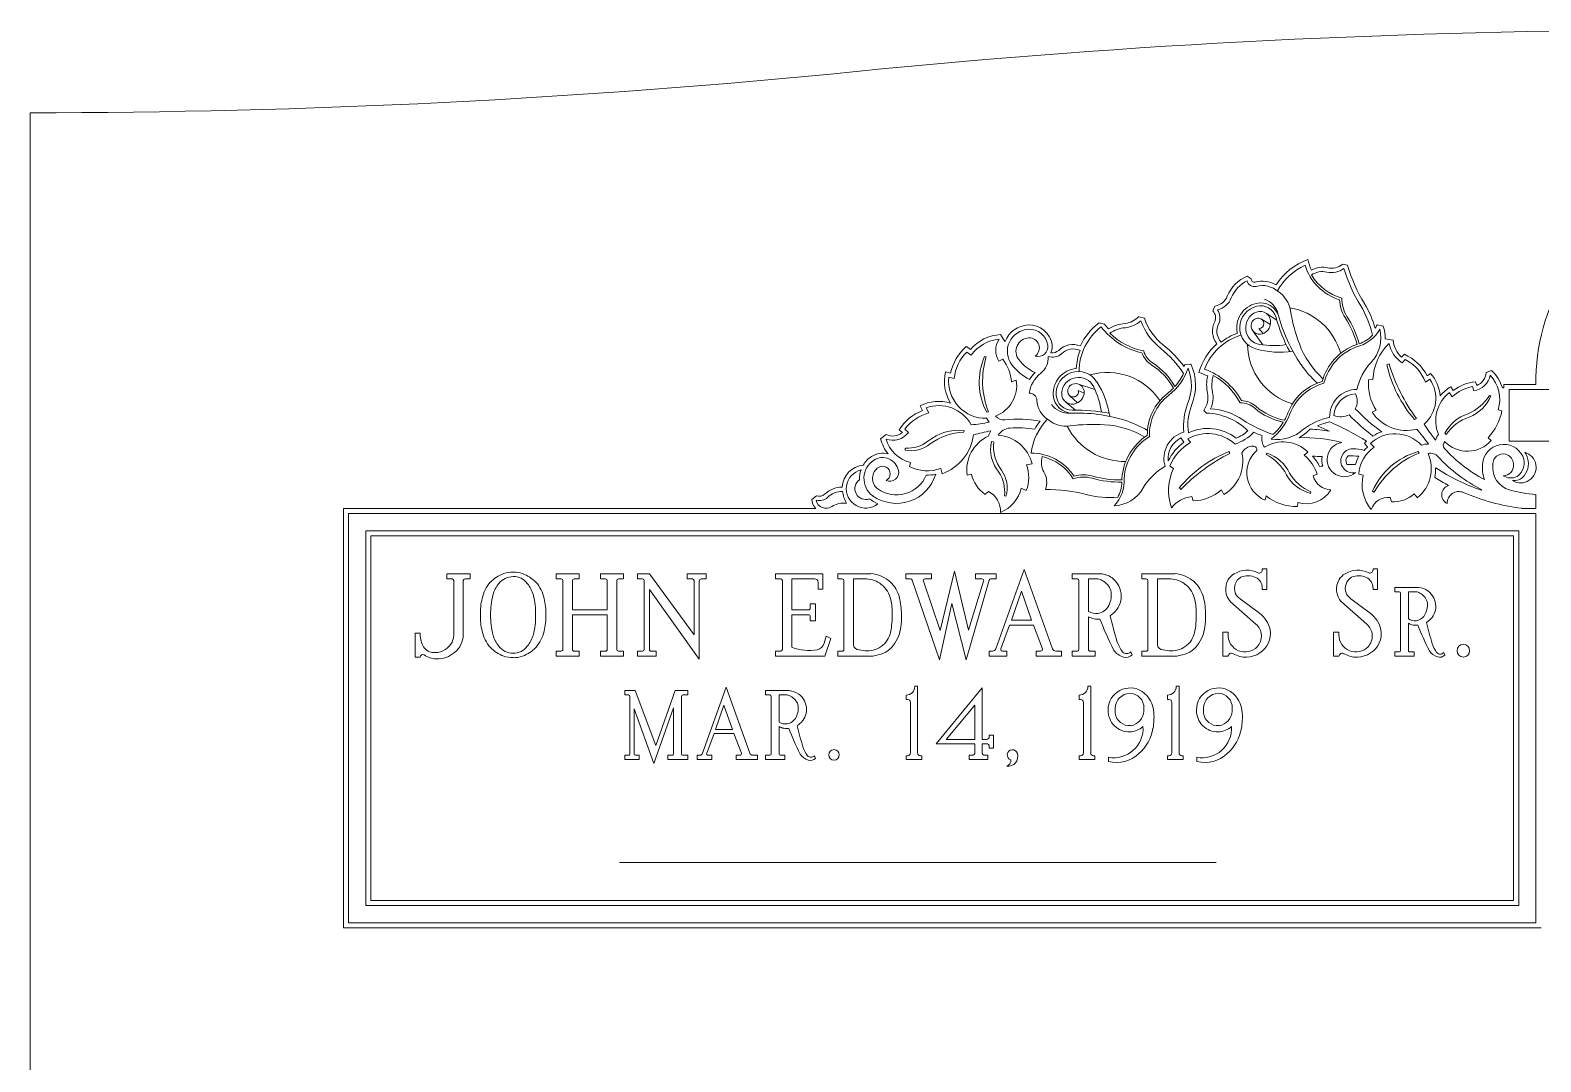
# Model space of a CAD drawing. Header units: inches. Extents: x -39 to 39, y -10 to 72.5.
# Drawn here: x -30 to -2.57, y 11.26 to 30 of the extents above; entities that cross this region are included whole.
import ezdxf

# ---------------------------------------------------------------- set-up
doc = ezdxf.new("R2010")
doc.units = ezdxf.units.IN
doc.header["$MEASUREMENT"] = 0
doc.layers.add('1', color=7, linetype='Continuous')
doc.layers.add('2', color=7, linetype='Continuous')

msp = doc.modelspace()

# ---------------------------------------------------------------- linework, layer by layer
at = {"color": 7, "linetype": 'Continuous', "lineweight": 5}
for p, q in [((-30, 28.5), (-30, 0)), ((-7.825, 25.482), (-7.9, 25.533)), ((-6.077, 25.728), (-6.172, 25.75)), ((-8.485, 24.987), (-8.523, 24.899)), ((-9.767, 24.769), (-9.865, 24.795)), ((-12.298, 24.345), (-12.378, 24.468)), ((-10.492, 24.659), (-10.587, 24.685)), ((-5.427, 24.623), (-5.541, 24.645)), ((-12.926, 24.201), (-13, 24.253)), ((-12.91, 24.094), (-12.993, 24.152)), ((-5.25, 24.367), (-5.395, 24.393)), ((-12.339, 24.02), (-12.411, 23.984)), ((-8.92, 23.935), (-9.034, 23.927)), ((-5.045, 24.113), (-5.096, 24.062)), ((-5.029, 24.018), (-5.088, 23.959)), ((-13.285, 23.767), (-13.379, 23.79)), ((-13.221, 23.671), (-13.316, 23.694)), ((-12.093, 23.639), (-12.183, 23.612)), ((-5.617, 23.655), (-5.695, 23.648)), ((-4.584, 23.659), (-4.664, 23.605)), ((-4.568, 23.764), (-4.631, 23.721)), ((-3.731, 23.543), (-3.753, 23.611)), ((-3.462, 23.817), (-3.56, 23.78)), ((-4.176, 23.34), (-4.224, 23.414)), ((-4.158, 23.456), (-4.202, 23.523)), ((-3.782, 23.449), (-3.807, 23.524)), ((-3.237, 23.499), (-3.266, 23.499)), ((-2.656, 23.563), (-3.237, 23.563)), ((-3.237, 23.563), (-3.237, 23.499)), ((-3.144, 22.531), (-3.144, 23.47)), ((-3.144, 23.47), (-0.469, 23.47)), ((-13.841, 23.177), (-13.795, 23.091)), ((-13.732, 23.139), (-13.683, 23.046)), ((-8.69, 23.091), (-8.639, 23.044)), ((-5.556, 23.096), (-5.631, 23.058)), ((-3.273, 23.086), (-3.341, 23.104)), ((-14.453, 22.655), (-14.556, 22.573)), ((-14.22, 22.741), (-14.162, 22.688)), ((-14.117, 22.752), (-14.053, 22.693)), ((-9.107, 22.591), (-9.05, 22.512)), ((-8.98, 22.576), (-8.931, 22.508)), ((-3.468, 22.545), (-3.526, 22.596)), ((-0.469, 22.531), (-3.144, 22.531)), ((-6.863, 22.276), (-6.797, 22.334)), ((-5.772, 22.49), (-5.712, 22.43)), ((-5.663, 22.491), (-5.596, 22.423)), ((-14.016, 22.142), (-14.034, 22.07)), ((-13.462, 22.036), (-13.44, 21.94)), ((-11.907, 22.103), (-11.807, 22.121)), ((-9.306, 22.079), (-9.239, 22.038)), ((-12.986, 21.916), (-12.909, 21.936)), ((-12.002, 21.679), (-11.911, 21.637)), ((-6.701, 21.901), (-6.629, 21.936)), ((-5.875, 21.934), (-5.792, 21.916)), ((-15.722, 21.541), (-15.808, 21.475)), ((-12.656, 21.567), (-12.598, 21.621)), ((-8.906, 21.526), (-8.88, 21.448)), ((-8.367, 21.649), (-8.321, 21.566)), ((-7.576, 21.464), (-7.556, 21.537)), ((-6.989, 21.346), (-6.981, 21.416)), ((-5.303, 21.51), (-5.281, 21.433)), ((-4.865, 21.577), (-4.805, 21.506)), ((-3.64, 21.65), (-3.644, 21.641)), ((-2.656, 21.312), (-2.656, 21.566)), ((-15.736, 21.312), (-24.312, 21.312)), ((-24.312, 21.312), (-24.312, 13.69)), ((-2.656, 21.219), (-24.219, 21.219)), ((-24.219, 21.219), (-24.219, 13.784)), ((-5.203, 21.219), (-2.656, 21.219)), ((-2.92, 21.312), (-2.656, 21.312)), ((-2.656, 13.781), (-2.656, 21.219)), ((-2.969, 20.906), (-23.906, 20.906)), ((-23.906, 20.906), (-23.906, 14.097)), ((-2.969, 14.097), (-2.969, 20.906)), ((-3.062, 20.812), (-23.812, 20.812)), ((-23.812, 20.812), (-23.812, 14.19)), ((-3.062, 14.19), (-3.062, 20.812)), ((-22.433, 20.031), (-22.433, 20.124)), ((-22.433, 20.124), (-22.01, 20.124)), ((-22.339, 20.031), (-22.433, 20.031)), ((-22.01, 20.031), (-22.105, 20.031)), ((-22.01, 20.124), (-22.01, 20.031)), ((-20.451, 20.031), (-20.451, 20.125)), ((-20.451, 20.125), (-20.029, 20.125)), ((-20.356, 20.031), (-20.451, 20.031)), ((-20.029, 20.031), (-20.122, 20.031)), ((-20.029, 20.125), (-20.029, 20.031)), ((-19.645, 20.031), (-19.645, 20.125)), ((-19.645, 20.125), (-19.224, 20.125)), ((-19.552, 20.031), (-19.645, 20.031)), ((-19.224, 20.031), (-19.318, 20.031)), ((-19.224, 20.125), (-19.224, 20.031)), ((-18.974, 20.031), (-18.974, 20.125)), ((-18.974, 20.125), (-18.755, 20.125)), ((-18.88, 20.031), (-18.974, 20.031)), ((-18.755, 20.125), (-17.942, 19.015)), ((-18.068, 20.031), (-18.068, 20.125)), ((-18.068, 20.125), (-17.725, 20.125)), ((-17.974, 20.031), (-18.068, 20.031)), ((-17.725, 20.031), (-17.818, 20.031)), ((-17.725, 20.125), (-17.725, 20.031)), ((-16.466, 20.031), (-16.466, 20.125)), ((-16.466, 20.125), (-15.606, 20.125)), ((-16.371, 20.031), (-16.466, 20.031)), ((-15.755, 20.032), (-16.169, 20.032)), ((-16.169, 20.032), (-16.169, 19.47)), ((-15.606, 20.125), (-15.606, 19.845)), ((-15.334, 20.031), (-15.334, 20.125)), ((-15.334, 20.125), (-14.732, 20.125)), ((-15.256, 20.031), (-15.334, 20.031)), ((-14.81, 20.032), (-15.052, 20.032)), ((-15.052, 20.032), (-15.052, 18.852)), ((-14.099, 20.031), (-14.099, 20.124)), ((-14.099, 20.124), (-13.63, 20.124)), ((-14.012, 20.031), (-14.099, 20.031)), ((-13.63, 20.031), (-13.751, 20.031)), ((-13.63, 20.124), (-13.63, 20.031)), ((-13.474, 19.094), (-13.216, 20.171)), ((-13.216, 20.171), (-12.959, 19.101)), ((-12.833, 20.031), (-12.833, 20.124)), ((-12.833, 20.124), (-12.458, 20.124)), ((-12.716, 20.031), (-12.833, 20.031)), ((-12.458, 20.031), (-12.557, 20.031)), ((-12.465, 18.761), (-11.95, 20.203)), ((-12.458, 20.124), (-12.458, 20.031)), ((-11.95, 20.203), (-11.434, 18.761)), ((-11.079, 20.031), (-11.079, 20.125)), ((-11.079, 20.125), (-10.563, 20.125)), ((-10.985, 20.031), (-11.079, 20.031)), ((-10.61, 20.032), (-10.782, 20.032)), ((-10.782, 20.032), (-10.782, 19.438)), ((-9.812, 20.031), (-9.812, 20.125)), ((-9.812, 20.125), (-9.211, 20.125)), ((-9.734, 20.031), (-9.812, 20.031)), ((-9.289, 20.032), (-9.53, 20.032)), ((-9.53, 20.032), (-9.53, 18.852)), ((-7.628, 20.191), (-7.628, 20.213)), ((-7.628, 20.213), (-7.544, 20.213)), ((-7.544, 20.213), (-7.544, 19.839)), ((-5.615, 20.191), (-5.615, 20.213)), ((-5.615, 20.213), (-5.531, 20.213)), ((-5.531, 20.213), (-5.531, 19.839)), ((-22.307, 19.006), (-22.307, 20.001)), ((-22.136, 20.001), (-22.136, 19.014)), ((-20.326, 18.75), (-20.326, 20.001)), ((-20.154, 20.001), (-20.154, 19.47)), ((-19.521, 19.47), (-19.521, 20.001)), ((-19.35, 20.001), (-19.35, 18.75)), ((-18.85, 18.75), (-18.85, 20.001)), ((-17.849, 18.569), (-18.755, 19.836)), ((-18.755, 19.836), (-18.755, 18.75)), ((-17.942, 19.015), (-17.942, 20.001)), ((-17.849, 20.001), (-17.849, 18.569)), ((-16.341, 18.75), (-16.341, 20.001)), ((-15.693, 19.845), (-15.693, 19.969)), ((-15.606, 19.845), (-15.693, 19.845)), ((-15.224, 18.75), (-15.224, 20.001)), ((-13.49, 18.561), (-13.982, 20.01)), ((-13.781, 19.99), (-13.474, 19.094)), ((-12.587, 20.009), (-13.006, 18.561)), ((-12.959, 19.101), (-12.686, 19.992)), ((-11.998, 19.807), (-12.181, 19.282)), ((-11.814, 19.282), (-11.998, 19.807)), ((-10.955, 18.75), (-10.955, 20.001)), ((-9.703, 18.75), (-9.703, 20.001)), ((-7.628, 19.839), (-7.628, 19.87)), ((-7.544, 19.839), (-7.628, 19.839)), ((-5.615, 19.839), (-5.615, 19.87)), ((-5.531, 19.839), (-5.615, 19.839)), ((-5.219, 19.797), (-5.219, 19.875)), ((-5.219, 19.875), (-4.789, 19.875)), ((-5.14, 19.797), (-5.219, 19.797)), ((-5.115, 18.729), (-5.115, 19.772)), ((-4.828, 19.798), (-4.971, 19.798)), ((-4.971, 19.798), (-4.971, 19.302)), ((-15.834, 19.5), (-15.834, 19.577)), ((-15.834, 19.577), (-15.74, 19.577)), ((-15.74, 19.577), (-15.74, 19.27)), ((-13.264, 19.586), (-13.49, 18.561)), ((-13.006, 18.561), (-13.264, 19.586)), ((-7.742, 19.21), (-8.202, 19.615)), ((-8.028, 19.671), (-7.679, 19.405)), ((-5.729, 19.21), (-6.19, 19.615)), ((-6.016, 19.671), (-5.666, 19.405)), ((-20.154, 19.47), (-19.521, 19.47)), ((-19.521, 19.375), (-20.154, 19.375)), ((-20.154, 19.375), (-20.154, 18.75)), ((-19.521, 18.75), (-19.521, 19.375)), ((-16.169, 19.47), (-15.865, 19.47)), ((-15.865, 19.378), (-16.169, 19.378)), ((-16.169, 19.378), (-16.169, 18.788)), ((-15.834, 19.27), (-15.834, 19.348)), ((-15.74, 19.27), (-15.834, 19.27)), ((-12.181, 19.282), (-11.814, 19.282)), ((-10.782, 19.344), (-10.782, 18.75)), ((-4.971, 19.224), (-4.971, 18.729)), ((-23.011, 18.609), (-23.011, 19.046)), ((-23.011, 19.046), (-22.918, 19.046)), ((-15.584, 18.865), (-15.543, 18.987)), ((-15.458, 18.946), (-15.567, 18.625)), ((-15.543, 18.987), (-15.458, 18.946)), ((-12.214, 19.188), (-12.375, 18.759)), ((-11.781, 19.188), (-12.214, 19.188)), ((-11.62, 18.759), (-11.781, 19.188)), ((-8.343, 18.625), (-8.343, 19.061)), ((-8.343, 19.061), (-8.247, 19.061)), ((-8.247, 19.061), (-8.247, 19.015)), ((-6.331, 18.625), (-6.331, 19.061)), ((-6.331, 19.061), (-6.235, 19.061)), ((-6.235, 19.061), (-6.235, 19.015)), ((-20.451, 18.625), (-20.451, 18.719)), ((-20.451, 18.719), (-20.356, 18.719)), ((-20.122, 18.719), (-20.029, 18.719)), ((-20.029, 18.719), (-20.029, 18.625)), ((-19.645, 18.625), (-19.645, 18.719)), ((-19.645, 18.719), (-19.552, 18.719)), ((-19.318, 18.719), (-19.224, 18.719)), ((-19.224, 18.719), (-19.224, 18.625)), ((-18.974, 18.625), (-18.974, 18.719)), ((-18.974, 18.719), (-18.88, 18.719)), ((-18.724, 18.719), (-18.631, 18.719)), ((-18.631, 18.719), (-18.631, 18.625)), ((-16.466, 18.625), (-16.466, 18.719)), ((-16.466, 18.719), (-16.371, 18.719)), ((-15.334, 18.625), (-15.334, 18.719)), ((-15.334, 18.719), (-15.256, 18.719)), ((-12.583, 18.625), (-12.583, 18.719)), ((-12.583, 18.719), (-12.525, 18.719)), ((-12.345, 18.719), (-12.262, 18.719)), ((-12.262, 18.719), (-12.262, 18.625)), ((-11.731, 18.625), (-11.731, 18.719)), ((-11.731, 18.719), (-11.649, 18.719)), ((-11.374, 18.719), (-11.271, 18.719)), ((-11.271, 18.719), (-11.271, 18.625)), ((-11.079, 18.625), (-11.079, 18.719)), ((-11.079, 18.719), (-10.985, 18.719)), ((-10.751, 18.719), (-10.658, 18.719)), ((-10.658, 18.719), (-10.658, 18.625)), ((-10.014, 18.703), (-9.99, 18.649)), ((-9.812, 18.625), (-9.812, 18.719)), ((-9.812, 18.719), (-9.734, 18.719)), ((-5.219, 18.625), (-5.219, 18.703)), ((-5.219, 18.703), (-5.14, 18.703)), ((-4.945, 18.703), (-4.868, 18.703)), ((-4.868, 18.703), (-4.868, 18.625)), ((-4.331, 18.69), (-4.311, 18.645)), ((-22.918, 18.609), (-23.011, 18.609)), ((-20.029, 18.625), (-20.451, 18.625)), ((-19.224, 18.625), (-19.645, 18.625)), ((-18.631, 18.625), (-18.974, 18.625)), ((-15.567, 18.625), (-16.466, 18.625)), ((-14.803, 18.625), (-15.334, 18.625)), ((-12.262, 18.625), (-12.583, 18.625)), ((-11.271, 18.625), (-11.731, 18.625)), ((-10.658, 18.625), (-11.079, 18.625)), ((-9.281, 18.625), (-9.812, 18.625)), ((-8.247, 18.625), (-8.343, 18.625)), ((-6.235, 18.625), (-6.331, 18.625)), ((-4.868, 18.625), (-5.219, 18.625)), ((-19.2, 17.922), (-19.2, 18)), ((-19.2, 18), (-19.012, 18)), ((-19.135, 17.922), (-19.2, 17.922)), ((-19.109, 16.854), (-19.109, 17.897)), ((-19.012, 18), (-18.64, 17.004)), ((-18.64, 17.004), (-18.285, 18)), ((-18.285, 18), (-18.06, 18)), ((-18.171, 17.897), (-18.171, 16.854)), ((-18.06, 17.922), (-18.145, 17.922)), ((-18.06, 18), (-18.06, 17.922)), ((-17.79, 16.863), (-17.361, 18.065)), ((-17.361, 18.065), (-16.931, 16.863)), ((-16.646, 17.922), (-16.646, 18)), ((-16.646, 18), (-16.216, 18)), ((-16.567, 17.922), (-16.646, 17.922)), ((-16.542, 16.854), (-16.542, 17.897)), ((-16.255, 17.923), (-16.399, 17.923)), ((-16.399, 17.923), (-16.399, 17.427)), ((-14.094, 17.84), (-14.094, 17.92)), ((-14.067, 17.84), (-14.094, 17.84)), ((-13.937, 18.079), (-13.885, 18.079)), ((-13.885, 18.079), (-13.885, 16.869)), ((-13.548, 17.036), (-12.714, 18.051)), ((-12.714, 18.051), (-12.714, 17.113)), ((-10.951, 17.84), (-10.951, 17.92)), ((-10.925, 17.84), (-10.951, 17.84)), ((-10.795, 18.079), (-10.742, 18.079)), ((-10.742, 18.079), (-10.742, 16.869)), ((-9.346, 17.84), (-9.346, 17.92)), ((-9.32, 17.84), (-9.346, 17.84)), ((-9.19, 18.079), (-9.137, 18.079)), ((-9.137, 18.079), (-9.137, 16.869)), ((-18.673, 16.679), (-19.032, 17.667)), ((-19.032, 17.667), (-19.032, 16.854)), ((-18.315, 17.688), (-18.673, 16.679)), ((-18.315, 16.854), (-18.315, 17.688)), ((-17.401, 17.735), (-17.554, 17.297)), ((-17.247, 17.297), (-17.401, 17.735)), ((-14.015, 16.869), (-14.015, 17.786)), ((-12.844, 17.738), (-13.365, 17.113)), ((-12.844, 17.113), (-12.844, 17.738)), ((-10.872, 16.869), (-10.872, 17.786)), ((-10.298, 17.684), (-10.298, 17.593)), ((-9.778, 17.627), (-9.777, 17.684)), ((-9.267, 16.869), (-9.267, 17.786)), ((-8.693, 17.684), (-8.693, 17.593)), ((-8.173, 17.627), (-8.172, 17.684)), ((-17.554, 17.297), (-17.247, 17.297)), ((-16.399, 17.349), (-16.399, 16.854)), ((-17.581, 17.219), (-17.715, 16.862)), ((-17.22, 17.219), (-17.581, 17.219)), ((-17.086, 16.862), (-17.22, 17.219)), ((-12.844, 17.036), (-13.548, 17.036)), ((-13.365, 17.113), (-12.844, 17.113)), ((-12.844, 16.88), (-12.844, 17.036)), ((-12.714, 17.113), (-12.636, 17.113)), ((-12.636, 17.036), (-12.714, 17.036)), ((-12.714, 17.036), (-12.714, 16.88)), ((-12.584, 17.166), (-12.584, 17.192)), ((-12.584, 17.192), (-12.506, 17.192)), ((-12.506, 17.192), (-12.506, 16.957)), ((-19.2, 16.75), (-19.2, 16.828)), ((-19.2, 16.828), (-19.135, 16.828)), ((-18.94, 16.75), (-19.2, 16.75)), ((-19.005, 16.828), (-18.94, 16.828)), ((-18.94, 16.828), (-18.94, 16.75)), ((-18.419, 16.75), (-18.419, 16.828)), ((-18.419, 16.828), (-18.34, 16.828)), ((-18.06, 16.75), (-18.419, 16.75)), ((-18.145, 16.828), (-18.06, 16.828)), ((-18.06, 16.828), (-18.06, 16.75)), ((-17.889, 16.75), (-17.889, 16.828)), ((-17.889, 16.828), (-17.84, 16.828)), ((-17.621, 16.75), (-17.889, 16.75)), ((-17.69, 16.828), (-17.621, 16.828)), ((-17.621, 16.828), (-17.621, 16.75)), ((-17.179, 16.75), (-17.179, 16.828)), ((-17.179, 16.828), (-17.11, 16.828)), ((-16.795, 16.75), (-17.179, 16.75)), ((-16.881, 16.828), (-16.795, 16.828)), ((-16.795, 16.828), (-16.795, 16.75)), ((-16.646, 16.75), (-16.646, 16.828)), ((-16.646, 16.828), (-16.567, 16.828)), ((-16.295, 16.75), (-16.646, 16.75)), ((-16.372, 16.828), (-16.295, 16.828)), ((-16.295, 16.828), (-16.295, 16.75)), ((-15.759, 16.815), (-15.739, 16.77)), ((-14.094, 16.75), (-14.094, 16.815)), ((-14.094, 16.815), (-14.067, 16.815)), ((-13.807, 16.75), (-14.094, 16.75)), ((-13.834, 16.815), (-13.807, 16.815)), ((-13.807, 16.815), (-13.807, 16.75)), ((-12.949, 16.75), (-12.949, 16.827)), ((-12.949, 16.827), (-12.896, 16.827)), ((-12.61, 16.75), (-12.949, 16.75)), ((-12.663, 16.827), (-12.61, 16.827)), ((-12.61, 16.827), (-12.61, 16.75)), ((-12.584, 16.957), (-12.584, 16.983)), ((-12.506, 16.957), (-12.584, 16.957)), ((-10.951, 16.75), (-10.951, 16.815)), ((-10.951, 16.815), (-10.925, 16.815)), ((-10.665, 16.75), (-10.951, 16.75)), ((-10.691, 16.815), (-10.665, 16.815)), ((-10.665, 16.815), (-10.665, 16.75)), ((-10.418, 16.71), (-10.418, 16.79)), ((-9.346, 16.75), (-9.346, 16.815)), ((-9.346, 16.815), (-9.32, 16.815)), ((-9.06, 16.75), (-9.346, 16.75)), ((-9.086, 16.815), (-9.06, 16.815)), ((-9.06, 16.815), (-9.06, 16.75)), ((-8.813, 16.71), (-8.813, 16.79)), ((-23.906, 14.097), (-2.969, 14.097)), ((-23.812, 14.19), (-3.062, 14.19)), ((-24.219, 13.784), (-2.656, 13.784)), ((-24.312, 13.69), (-2.562, 13.69))]:
    msp.add_line(p, q, dxfattribs=at)
at = {"color": 7, "linetype": 'Continuous', "lineweight": 0}
for centre, radius in [((-3.974, 18.725), 0.114), ((-15.403, 16.833), 0.0953)]:
    msp.add_circle(centre, radius, dxfattribs=at)
at = {"color": 7, "linetype": 'Continuous', "lineweight": 5}
for centre, radius, start, end in [((0, -120.375), 150.375, 84.27519, 95.72481), ((-30, 178.865), 150.365, 269.99981, 275.725), ((-6.376, 24.711), 1.201, 110.4845, 146.4103), ((-5.958, 26.002), 0.855, 191.1753, 204.8588), ((-7.646, 24.922), 0.661, 112.6204, 158.4038), ((-6.377, 24.712), 1.121, 114.9206, 150.4617), ((-5.949, 26.005), 0.942, 197.0177, 253.2377), ((-6.531, 25.255), 0.437, 77.7935, 117.4898), ((-6.532, 25.255), 0.359, 77.7232, 123.6041), ((-5.948, 26.007), 0.904, 210.034, 255.0512), ((-6.369, 25.968), 0.372, 256.6211, 307.5513), ((-6.369, 25.968), 0.294, 256.2657, 312.1099), ((-3.353, 26.51), 2.913, 196.7105, 211.4434), ((-3.364, 26.505), 2.822, 196.0004, 211.4776), ((1.022, 23.617), 3.678, 148.3204, 180.8396), ((-7.646, 24.922), 0.583, 115.9272, 158.3902), ((-7.772, 25.473), 0.132, 191.653, 285.4591), ((-7.772, 25.473), 0.0538, 170.3016, 285.3304), ((-7.623, 24.935), 0.504, 60.8175, 105.4844), ((-7.623, 24.934), 0.427, 47.8616, 105.4305), ((-7.617, 24.828), 0.508, 8.9437, 56.4224), ((-8.528, 25.272), 0.288, 278.5824, 338.2636), ((-8.528, 25.272), 0.366, 284.2434, 338.3264), ((-7.637, 24.595), 0.452, 102.7085, 192.9434), ((-7.637, 24.595), 0.399, 102.6509, 254.7332), ((-7.657, 24.701), 0.345, 16.2116, 103.2806), ((-7.657, 24.701), 0.292, 16.2259, 103.3788), ((-7.716, 24.747), 0.39, 13.0433, 70.7791), ((-5.578, 25.119), 0.643, 181.4453, 212.124), ((-5.577, 25.119), 0.604, 178.7147, 212.045), ((-7.347, 24.067), 1.769, 12.8022, 31.4859), ((-7.351, 24.065), 1.852, 16.2661, 31.4472), ((-10.166, 25.09), 0.421, 276.5683, 315.6514), ((-10.166, 25.091), 0.5, 276.1938, 311.9241), ((-8.764, 25.108), 1.136, 200.0357, 231.5662), ((-8.767, 25.106), 1.055, 198.644, 231.6424), ((-8.16, 24.532), 0.37, 152.4455, 218.3406), ((-8.653, 24.774), 0.18, 336.759, 43.8619), ((-8.653, 24.774), 0.258, 336.7372, 33.6346), ((-4.489, 25.578), 2.995, 195.408, 208.271), ((-4.473, 25.585), 2.96, 194.6764, 214.1415), ((-4.001, 25.421), 3.156, 189.3742, 200.7506), ((-7.523, 23.853), 1.678, 15.1563, 33.4239), ((-7.528, 23.85), 1.723, 15.2383, 33.407), ((-12.339, 23.693), 0.776, 92.9197, 139.1673), ((-11.852, 24.164), 0.481, 93.0636, 157.9266), ((-11.852, 24.164), 0.403, 93.0586, 217.3372), ((-11.856, 24.228), 0.417, 8.3059, 93.0621), ((-11.856, 24.228), 0.339, 8.3208, 93.0546), ((-9.927, 23.802), 1.024, 127.761, 180.1907), ((-9.924, 23.8), 1.106, 126.8537, 155.296), ((-9.554, 25.364), 1.251, 216.9534, 258.181), ((-9.516, 25.397), 1.224, 217.0818, 222.387), ((-10.071, 24.025), 0.648, 94.1037, 122.4702), ((-10.072, 24.028), 0.567, 94.051, 124.8403), ((-9.554, 25.364), 1.211, 225.9472, 259.2855), ((-7.716, 23.479), 1.025, 106.8287, 159.2299), ((-8.158, 24.533), 0.293, 151.4838, 222.9573), ((-7.715, 23.476), 1.08, 109.6087, 127.5274), ((-6.063, 24.881), 0.65, 282.9042, 331.1887), ((-6.065, 24.884), 0.614, 288.9621, 316.2202), ((-6.114, 24.408), 0.641, 316.4286, 14.4578), ((-6.036, 24.866), 0.541, 328.6371, 335.9231), ((-6.119, 24.407), 0.724, 358.8796, 17.3453), ((-12.403, 23.578), 0.902, 131.5003, 167.8945), ((-12.403, 23.578), 0.823, 135.7612, 173.5044), ((-12.339, 23.694), 0.697, 95.3425, 144.9968), ((-12.091, 24.181), 0.376, 146.4828, 211.6182), ((-11.852, 24.164), 0.247, 93.0552, 217.3413), ((-11.856, 24.228), 0.183, 305.1541, 93.0486), ((-11.699, 24.251), 0.18, 253.3098, 8.1718), ((-11.697, 24.251), 0.256, 334.58, 8.3655), ((-11.439, 24.319), 0.18, 261.6171, 310.2935), ((-11.063, 23.918), 0.37, 68.6753, 134.476), ((-11.063, 23.917), 0.293, 64.024, 135.5667), ((-9.922, 23.801), 1.082, 159.4645, 177.3476), ((-9.422, 24.269), 0.37, 194.9111, 239.9369), ((-10.777, 22.603), 2.077, 33.989, 51.0329), ((-10.782, 22.598), 2.162, 36.6183, 51.0191), ((-7.715, 23.478), 1.104, 131.6878, 164.2484), ((-7.31, 25.711), 1.562, 253.9288, 278.813), ((-5.47, 24.843), 1.578, 200.014, 228.1045), ((-5.579, 23.351), 0.997, 110.3971, 164.5672), ((-5.575, 23.349), 0.961, 110.8518, 165.8277), ((-4.406, 18.278), 6.197, 103.9848, 104.2051), ((-4.406, 18.278), 6.197, 103.9848, 104.2051), ((-4.647, 23.612), 0.971, 134.0167, 177.4688), ((-4.804, 24.402), 0.526, 190.0372, 237.4031), ((-4.804, 24.402), 0.448, 184.4593, 229.3747), ((-12.947, 23.553), 0.767, 4.4012, 37.4967), ((-11.439, 24.481), 0.923, 217.4223, 243.4773), ((-11.44, 24.48), 0.766, 217.4337, 245.907), ((-11.879, 24.054), 0.367, 308.6692, 2.7104), ((-11.439, 24.318), 0.258, 253.3229, 310.2676), ((-9.422, 24.268), 0.409, 198.3651, 239.6365), ((-10.289, 22.915), 1.199, 28.9486, 56.578), ((-10.288, 22.916), 1.237, 29.5257, 56.5807), ((-10.708, 24.419), 1.745, 342.2754, 343.6427), ((-9.763, 23.548), 0.927, 336.6149, 24.6898), ((-5.338, 25.021), 1.927, 214.7003, 228.0727), ((-4.873, 23.24), 1.062, 136.9356, 167.3498), ((-5.41, 23.312), 0.88, 27.7198, 65.494), ((-5.408, 23.314), 0.8, 21.3785, 61.7108), ((-12.648, 23.62), 0.751, 166.9295, 211.8375), ((-12.649, 23.62), 0.672, 173.6871, 271.4846), ((-12.685, 23.548), 0.599, 291.065, 8.7209), ((-11.285, 23.312), 0.583, 128.6198, 171.0489), ((-11.294, 23.318), 0.651, 134.7958, 148.9336), ((-10.97, 23.4), 0.452, 94.0828, 184.311), ((-10.971, 23.4), 0.399, 32.252, 184.3515), ((-11.936, 22.763), 1.556, 8.1344, 33.1191), ((-9.963, 24.193), 1.044, 307.6854, 341.4303), ((-9.945, 24.181), 0.983, 318.2145, 334.9063), ((-9.763, 23.548), 0.849, 336.6183, 21.6002), ((-9.104, 22.662), 1.163, 65.15, 73.7311), ((-9.102, 22.666), 1.252, 28.8383, 70.0268), ((-7.977, 23.553), 0.659, 165.5869, 193.0204), ((-7.976, 23.553), 0.566, 162.1351, 192.9948), ((-9.102, 22.666), 1.212, 27.7262, 61.0493), ((-6.28, 22.711), 0.942, 105.9834, 159.2069), ((-4.847, 23.569), 0.852, 174.6897, 213.7149), ((-5.088, 23.307), 0.614, 311.0121, 34.8885), ((-5.089, 23.307), 0.693, 3.8994, 41.2705), ((-3.673, 22.794), 0.82, 95.6144, 126.2349), ((-3.834, 23.798), 0.353, 278.6073, 349.2086), ((-3.835, 23.798), 0.275, 292.1441, 356.1367), ((-3.962, 23.29), 0.648, 343.3247, 42.9895), ((-3.961, 23.29), 0.726, 16.7679, 46.5298), ((-11.849, 23.272), 0.132, 1.5145, 95.4319), ((-11.077, 23.388), 0.344, 183.704, 270.8043), ((-11.077, 23.388), 0.292, 183.6179, 270.7862), ((-8.771, 22.653), 0.943, 127.8167, 180.9955), ((-8.771, 22.653), 0.903, 127.8214, 182.4139), ((-9.95, 24.179), 0.986, 307.5906, 316.0626), ((-9.025, 23.331), 0.412, 324.3692, 10.6883), ((-9.018, 23.332), 0.499, 335.0199, 10.832), ((-6.28, 22.71), 0.903, 104.5702, 159.1769), ((-5.907, 22.977), 0.496, 90.259, 181.6456), ((-5.907, 22.976), 0.418, 93.8045, 176.4006), ((-6.187, 23.26), 0.286, 331.0862, 27.945), ((-3.838, 22.905), 0.639, 127.1309, 202.9969), ((-3.836, 22.902), 0.72, 120.4858, 141.1269), ((-3.674, 22.796), 0.741, 100.3603, 132.6703), ((-13.472, 22.266), 0.886, 111.3969, 147.5848), ((-13.472, 22.266), 0.808, 105.1556, 142.9949), ((-13.504, 22.504), 0.752, 73.1056, 116.5553), ((-13.504, 22.503), 0.676, 29.0249, 109.7005), ((-11.291, 23.287), 0.427, 181.539, 239.1603), ((-11.139, 23.432), 0.391, 216.2858, 273.9051), ((-10.993, 20.076), 2.968, 72.8881, 92.3022), ((-10.991, 20.096), 3.001, 78.7347, 91.5711), ((-7.959, 22.821), 1.096, 159.1432, 186.4388), ((-7.959, 22.82), 1.018, 159.1505, 187.5248), ((-8.68, 21.908), 1.137, 45.6639, 87.9314), ((-8.625, 21.988), 1.134, 55.4061, 87.0021), ((-8.015, 22.861), 0.369, 46.9838, 92.1269), ((-8.015, 22.862), 0.408, 47.3089, 88.6743), ((-6.975, 24.085), 1.238, 230.4464, 257.4772), ((-6.973, 24.089), 1.203, 230.4697, 258.0032), ((-8.078, 23.389), 0.979, 330.8777, 339.4067), ((-3.686, 25.222), 3.078, 223.0148, 234.8759), ((-5.011, 23.474), 0.746, 213.8848, 284.7289), ((-4.258, 23.284), 1.005, 316.7416, 348.6242), ((-13.011, 24.592), 1.764, 273.1836, 284.0553), ((-12.32, 23.12), 0.355, 208.7507, 222.3083), ((-12.319, 23.121), 0.201, 221.3071, 275.2069), ((-12.188, 22.496), 0.276, 93.4998, 148.4198), ((-12.076, 20.473), 2.459, 80.2973, 95.2381), ((-12.076, 20.477), 2.298, 82.0383, 93.231), ((-10.713, 22.16), 1.123, 136.5664, 172.0407), ((-10.753, 22.186), 1.153, 141.992, 150.555), ((-11.187, 23.313), 0.508, 230.6032, 278.0258), ((-10.697, 19.68), 3.158, 86.256, 97.6276), ((-10.574, 21.256), 1.577, 58.8825, 86.9914), ((-10.713, 21.062), 1.943, 58.9692, 72.2295), ((-6.82, 24.64), 2.074, 235.9606, 253.0247), ((-8.1, 23.399), 1.043, 307.4868, 339.3461), ((-8.09, 23.391), 0.99, 312.158, 328.7292), ((-6.203, 21.887), 1.094, 100.5363, 127.8857), ((-6.205, 21.892), 1.01, 101.1388, 114.5646), ((-9.155, 16.787), 6.534, 65.1395, 67.2198), ((-9.203, 16.667), 6.819, 59.3847, 65.735), ((-6.195, 23.309), 0.333, 247.1329, 296.3787), ((-3.661, 25.25), 3.272, 223.1808, 233.3137), ((-2.368, 24.268), 2.72, 211.5793, 219.1353), ((-13.855, 22.75), 0.723, 194.1125, 218.5149), ((-14.333, 22.891), 0.343, 248.4926, 324.7738), ((-13.857, 22.749), 0.627, 196.3707, 255.3367), ((-14.333, 22.89), 0.264, 242.845, 310.1469), ((-13.731, 22.76), 0.869, 289.5435, 352.5699), ((-12.313, 22.008), 0.68, 115.1092, 187.8233), ((-11.054, 15.683), 7.197, 102.0622, 104.6128), ((-12.186, 22.495), 0.434, 148.7095, 162.8198), ((-12.473, 21.957), 0.686, 13.8871, 85.8662), ((-9.179, 21.795), 0.997, 122.4287, 176.6098), ((-9.176, 21.793), 0.961, 121.1716, 176.1458), ((-8.917, 22.219), 0.496, 105.3631, 196.7457), ((-8.917, 22.219), 0.418, 117.052, 185.822), ((-8.489, 21.752), 0.945, 126.4344, 153.2893), ((-8.515, 21.765), 0.851, 119.2723, 158.3368), ((-8.617, 21.923), 0.747, 48.3025, 119.0903), ((-8.617, 21.923), 0.841, 52.1533, 114.6718), ((-8.363, 23.249), 0.805, 287.5353, 316.6226), ((-8.364, 23.25), 0.713, 291.5824, 312.0885), ((-6.829, 24.621), 2.146, 243.7637, 248.1122), ((-7.355, 22.577), 0.279, 169.1132, 213.5174), ((-7.248, 21.882), 0.639, 45.0955, 122.1491), ((-7.357, 23.277), 0.713, 261.2476, 312.4484), ((-7.425, 23.397), 0.928, 300.1977, 315.8307), ((-6.872, 19.91), 2.687, 75.1541, 91.8411), ((-6.877, 19.869), 2.885, 80.643, 87.6717), ((-6.137, 22.199), 0.312, 98.6912, 310.5992), ((-5.212, 22.005), 0.741, 134.3416, 139.0907), ((-5.215, 22.009), 0.658, 43.3223, 132.8842), ((-5.21, 21.999), 0.747, 109.3175, 122.9138), ((-7.924, 20.1), 4.082, 35.6943, 40.5285), ((-4.252, 22.504), 0.231, 139.3489, 168.32), ((-4.246, 22.46), 0.0926, 135.9643, 221.8547), ((-3.9, 22.928), 0.578, 224.4206, 318.4138), ((-14.465, 21.856), 0.474, 122.781, 149.0965), ((-14.52, 21.941), 0.373, 74.4934, 122.6733), ((-14.52, 21.941), 0.294, 11.7133, 122.7019), ((-11.825, 21.374), 0.942, 33.751, 89.9965), ((-11.277, 22.15), 0.361, 163.4814, 209.1491), ((-11.826, 21.372), 0.904, 31.9422, 76.9629), ((-8.676, 22.164), 0.696, 300.6576, 12.9231), ((-7.79, 22.206), 0.237, 91.7042, 151.2018), ((-7.369, 21.959), 0.537, 131.5665, 247.3332), ((-7.788, 22.378), 0.065, 344.6392, 97.5019), ((-7.334, 21.702), 0.742, 18.4037, 50.6423), ((-6.538, 24.571), 2.316, 265.6394, 269.9664), ((-7.334, 21.701), 0.837, 26.4619, 42.1301), ((-6.138, 22.199), 0.405, 171.8605, 197.2386), ((-5.981, 22.176), 0.219, 89.419, 282.5096), ((-5.981, 22.176), 0.126, 132.5246, 210.9707), ((-6.199, 17.694), 4.576, 85.8785, 88.3348), ((-5.951, 21.908), 0.488, 69.0639, 93.2998), ((-5.221, 21.884), 0.749, 150.0299, 162.6589), ((-5.217, 21.882), 0.66, 125.0299, 175.4882), ((-5.208, 21.873), 0.751, 132.1878, 139.2206), ((-5.236, 22.034), 0.68, 309.222, 23.781), ((-4.609, 22.085), 0.396, 90.0154, 108.7338), ((-4.566, 22.147), 0.167, 37.5505, 106.385), ((-2.281, 24.271), 2.953, 223.2131, 242.5835), ((-2.285, 24.266), 2.759, 222.6085, 241.7783), ((-3.242, 22.089), 0.386, 26.347, 175.9409), ((-3.252, 22.113), 0.188, 356.7066, 183.5989), ((-2.935, 22.058), 0.283, 238.6163, 74.3993), ((-3.167, 22.136), 0.297, 303.2808, 24.5315), ((-3.135, 22.122), 0.342, 312.1252, 16.8485), ((-3.15, 22.128), 0.355, 15.245, 34.8811), ((-14.827, 21.67), 0.431, 95.9338, 176.2378), ((-14.827, 21.67), 0.353, 103.9231, 308.7163), ((-14.471, 21.858), 0.468, 160.5959, 183.0379), ((-14.466, 21.857), 0.394, 122.6931, 233.396), ((-14.466, 21.857), 0.238, 122.6886, 233.4107), ((-14.52, 21.941), 0.138, 297.6471, 122.7071), ((-14.391, 21.967), 0.163, 246.4788, 11.7208), ((-13.707, 22.74), 0.745, 243.9674, 289.2145), ((-12.517, 21.874), 0.651, 338.5777, 20.5618), ((-11.911, 21.786), 0.371, 339.3515, 30.5089), ((-8.869, 21.155), 1.059, 119.5981, 150.0962), ((-8.358, 21.636), 0.969, 155.5088, 199.0179), ((-6.51, 21.47), 0.609, 91.4334, 97.1155), ((-6.081, 19.205), 2.906, 87.1438, 90.154), ((-5.227, 22.032), 0.75, 347.7243, 1.1345), ((-2.419, 25.21), 3.773, 236.9428, 251.0498), ((-3.017, 22.054), 0.612, 174.1923, 200.9649), ((-3.019, 22.054), 0.423, 173.5148, 254.0167), ((-3.248, 22.088), 0.184, 269.8877, 4.3616), ((-15.251, 21.233), 0.465, 90.6902, 133.9857), ((-14.827, 21.67), 0.197, 124.3383, 290.4436), ((-14.269, 22.146), 0.744, 234.4445, 343.1538), ((-14.269, 22.145), 0.587, 234.6506, 337.1609), ((-13.707, 22.737), 0.82, 268.532, 280.5529), ((-12.316, 22.071), 0.608, 192.8791, 236.0785), ((-12.625, 21.832), 0.642, 292.2364, 346.2258), ((-10.87, 21.277), 0.603, 74.9385, 108.3034), ((-10.869, 21.278), 0.643, 74.8684, 105.5688), ((-10.226, 23.512), 1.722, 253.5942, 271.775), ((-10.227, 23.509), 1.679, 253.5831, 271.839), ((-10.783, 21.81), 0.65, 315.793, 4.1284), ((-10.346, 21.998), 0.641, 272.565, 330.5511), ((-10.788, 21.812), 0.615, 330.7937, 357.9905), ((-8.755, 21.908), 1.42, 182.1648, 183.1262), ((-8.755, 21.908), 1.42, 182.1648, 183.1262), ((-6.363, 22.001), 0.353, 196.5493, 267.25), ((-5.106, 21.743), 0.707, 165.8178, 219.7781), ((-2.506, 25.06), 3.756, 238.0323, 242.4594), ((-4.19, 21.558), 0.178, 107.0786, 243.2533), ((-3.111, 22.118), 0.254, 237.376, 295.0984), ((-3.057, 22.057), 0.242, 264.0167, 308.9886), ((-15.549, 21.492), 0.259, 183.7791, 223.9702), ((-15.669, 21.666), 0.214, 254.2588, 314.0999), ((-15.549, 21.493), 0.181, 190.4761, 305.5798), ((-15.669, 21.666), 0.136, 247.0397, 314.039), ((-15.251, 21.233), 0.388, 89.4104, 133.9609), ((-15.22, 20.989), 0.42, 83.7058, 122.1258), ((-14.775, 21.663), 0.474, 185.1484, 212.6845), ((-14.287, 22.099), 0.773, 232.4661, 245.6291), ((-12.779, 21.267), 0.398, 355.6953, 62.8416), ((-11.549, 18.743), 2.913, 75.5582, 90.2927), ((-10.381, 23.274), 1.766, 255.51, 274.2205), ((-8.855, 21.004), 0.525, 95.5503, 142.997), ((-8.899, 22.248), 0.801, 271.2939, 311.5842), ((-7.007, 22.23), 0.884, 231.6236, 271.1428), ((-6.831, 21.921), 0.527, 253.4071, 328.9157), ((-5.338, 21.183), 0.329, 83.795, 161.0702), ((-5.246, 22.004), 0.572, 266.5756, 311.8162), ((-4.054, 21.401), 0.216, 68.51, 180.3802), ((-2.419, 25.214), 3.933, 246.6912, 262.6838), ((-2.536, 23.745), 2.182, 254.0375, 266.8323), ((-22.338, 20), 0.0308, 1.3974, 91.397), ((-22.105, 20), 0.0308, 88.603, 178.6026), ((-21.153, 19.473), 0.699, 110.7844, 134.6146), ((-21.231, 19.747), 0.325, 89.8312, 142.2279), ((-21.22, 19.565), 0.59, 91.019, 107.9055), ((-21.242, 19.548), 0.607, 72.3415, 88.8955), ((-21.226, 19.755), 0.318, 37.1465, 90.7943), ((-21.316, 19.462), 0.712, 45.4993, 68.7789), ((-20.357, 20), 0.0308, 1.3974, 88.6026), ((-20.123, 20), 0.0308, 88.603, 178.6025), ((-19.551, 20), 0.0308, 1.3975, 91.397), ((-19.316, 19.998), 0.0337, 93.3667, 173.8389), ((-18.88, 20), 0.0308, 1.3975, 88.6026), ((-17.976, 19.998), 0.0337, 6.1611, 86.6333), ((-17.818, 20), 0.0308, 88.603, 178.6025), ((-16.372, 20), 0.0308, 1.3975, 88.6026), ((-15.757, 19.968), 0.0641, 0.9347, 87.6847), ((-15.255, 20), 0.0308, 1.3974, 91.3971), ((-14.834, 19.573), 0.459, 50.9443, 87.024), ((-14.786, 19.508), 0.62, 49.1591, 84.9767), ((-14.013, 19.997), 0.0337, 22.1027, 87.9133), ((-13.752, 20), 0.0305, 87.6449, 199.2974), ((-12.715, 20.001), 0.0303, 343.3311, 91.806), ((-12.556, 19.999), 0.0323, 91.3323, 162.4076), ((-10.985, 20), 0.0308, 1.3975, 88.6026), ((-10.693, 19.7), 0.342, 62.464, 75.9225), ((-10.595, 19.717), 0.409, 53.7364, 85.5108), ((-10.611, 19.71), 0.424, 1.1569, 52.5993), ((-9.734, 20), 0.0308, 1.3974, 91.3971), ((-9.313, 19.573), 0.459, 50.9443, 87.024), ((-9.265, 19.508), 0.62, 49.1591, 84.9767), ((-7.962, 19.836), 0.335, 121.0321, 147.3764), ((-7.903, 19.745), 0.443, 63.3079, 121.479), ((-7.891, 19.857), 0.239, 122.0003, 200.2275), ((-7.883, 19.743), 0.344, 66.2589, 113.1119), ((-7.839, 19.869), 0.211, 0.3867, 63.5416), ((-7.681, 20.19), 0.0537, 244.8446, 0.9656), ((-5.95, 19.836), 0.335, 121.0321, 147.3764), ((-5.891, 19.745), 0.443, 63.3079, 121.479), ((-5.879, 19.857), 0.239, 122.0003, 200.2275), ((-5.871, 19.743), 0.344, 66.2589, 113.1119), ((-5.827, 19.869), 0.211, 0.3867, 63.5416), ((-5.669, 20.19), 0.0537, 244.8446, 0.9656), ((-21.141, 19.533), 0.667, 139.0186, 167.8513), ((-21.03, 19.574), 0.591, 140.8956, 164.0268), ((-21.431, 19.574), 0.591, 15.9729, 39.1047), ((-21.32, 19.533), 0.667, 12.1487, 40.9814), ((-14.842, 19.555), 0.479, 11.2544, 51.6541), ((-14.801, 19.541), 0.605, 14.8634, 46.0677), ((-10.681, 19.716), 0.322, 18.8909, 63.0807), ((-10.774, 19.738), 0.407, 332.0757, 11.6641), ((-9.32, 19.555), 0.479, 11.2544, 51.6541), ((-9.28, 19.541), 0.605, 14.8634, 46.0677), ((-7.949, 19.845), 0.342, 149.7034, 222.2256), ((-7.902, 19.865), 0.232, 203.0809, 237.0186), ((-5.937, 19.845), 0.342, 149.7034, 222.2256), ((-5.89, 19.865), 0.232, 203.0809, 237.0186), ((-5.141, 19.771), 0.0256, 1.3975, 88.6026), ((-4.897, 19.521), 0.285, 62.464, 75.9225), ((-4.815, 19.535), 0.341, 53.7364, 85.5108), ((-4.887, 19.534), 0.269, 18.8909, 63.0807), ((-4.829, 19.529), 0.354, 1.1569, 52.5993), ((-20.691, 19.407), 1.134, 166.3809, 181.5107), ((-20.084, 19.371), 1.557, 166.4234, 179.7969), ((-22.278, 19.389), 1.457, 359.5109, 13.798), ((-21.77, 19.407), 1.134, 358.4893, 13.6191), ((-15.865, 19.5), 0.0308, 268.6027, 358.6028), ((-15.482, 19.406), 1.136, 359.7886, 12.3093), ((-15.476, 19.38), 1.298, 0.1039, 14.0786), ((-10.663, 19.671), 0.277, 281.0475, 333.5338), ((-10.596, 19.717), 0.409, 310.6673, 0.2374), ((-9.96, 19.406), 1.136, 359.7886, 12.3093), ((-9.954, 19.38), 1.298, 0.1039, 14.0786), ((-4.965, 19.553), 0.339, 332.0757, 11.6641), ((-4.816, 19.535), 0.341, 310.6673, 0.2374), ((-20.691, 19.347), 1.134, 178.4893, 193.6191), ((-20.084, 19.382), 1.557, 180.2031, 193.5766), ((-22.278, 19.364), 1.457, 346.202, 0.4891), ((-21.77, 19.347), 1.134, 346.3809, 1.5107), ((-15.865, 19.347), 0.0308, 1.3972, 91.3973), ((-15.882, 19.366), 1.537, 348.1656, 1.3306), ((-15.355, 19.336), 1.179, 345.0454, 2.2742), ((-10.634, 19.693), 0.295, 239.807, 274.7137), ((-10.612, 19.637), 0.339, 239.8116, 258.3394), ((-10.615, 19.761), 0.461, 261.8278, 274.8991), ((-4.486, 21.676), 6.536, 201.3059, 206.6761), ((-10.71, 19.852), 0.586, 303.2021, 310.5376), ((-1.433, 21.519), 9.212, 193.5426, 196.5278), ((-10.361, 19.366), 1.537, 348.1656, 1.3306), ((-9.834, 19.336), 1.179, 345.0454, 2.2742), ((-7.926, 18.992), 0.285, 316.9544, 49.7053), ((-7.967, 19.003), 0.495, 12.4733, 54.3682), ((-5.914, 18.992), 0.285, 316.9544, 49.7053), ((-5.955, 19.003), 0.495, 12.4733, 54.3682), ((-4.848, 19.515), 0.246, 239.807, 274.7137), ((-4.829, 19.468), 0.283, 239.8116, 258.3394), ((-4.872, 19.497), 0.231, 281.0475, 333.5338), ((-4.911, 19.648), 0.489, 303.2021, 310.5376), ((2.82, 21.036), 7.677, 193.5426, 196.5278), ((-22.401, 19.034), 0.517, 178.6709, 204.5321), ((-22.599, 19.015), 0.292, 324.0618, 358.1486), ((-22.55, 19.019), 0.414, 308.5319, 359.3756), ((-21.12, 19.23), 0.689, 192.63, 220.5), ((-21.03, 19.179), 0.591, 195.9732, 219.1044), ((-21.431, 19.179), 0.591, 320.8953, 344.0271), ((-21.341, 19.23), 0.689, 319.5, 347.37), ((-15.062, 19.256), 0.714, 331.4304, 343.3031), ((-14.837, 19.227), 0.651, 309.8245, 342.5352), ((-9.541, 19.256), 0.714, 331.4304, 343.3031), ((-9.316, 19.227), 0.651, 309.8245, 342.5352), ((-7.939, 19.011), 0.308, 179.2184, 316.1635), ((-7.896, 19.039), 0.419, 302.5658, 9.6224), ((-5.927, 19.011), 0.308, 179.2184, 316.1635), ((-5.884, 19.039), 0.419, 302.5658, 9.6224), ((-4.832, 19.572), 0.385, 261.8278, 274.8991), ((0.276, 21.168), 5.447, 201.3059, 206.6761), ((-22.871, 18.609), 0.0465, 58.9326, 178.9694), ((-22.664, 18.922), 0.231, 206.293, 263.0048), ((-22.656, 19.049), 0.358, 264.2578, 325.0307), ((-22.607, 19.057), 0.479, 267.5929, 311.0238), ((-21.153, 19.28), 0.699, 225.3855, 249.2155), ((-21.236, 19.001), 0.319, 217.5748, 270.9052), ((-21.222, 18.994), 0.312, 268.4727, 323.0473), ((-21.316, 19.291), 0.713, 291.2212, 314.5006), ((-20.357, 18.749), 0.0308, 271.3971, 1.3973), ((-20.123, 18.749), 0.0308, 178.6029, 271.3972), ((-19.551, 18.749), 0.0308, 268.6028, 1.3971), ((-19.316, 18.752), 0.0334, 183.2155, 266.7845), ((-18.88, 18.749), 0.0308, 271.3972, 1.3971), ((-18.724, 18.749), 0.0308, 178.6029, 271.3971), ((-16.372, 18.749), 0.0308, 271.3972, 1.3971), ((-15.855, 19.588), 0.859, 248.6038, 279.8642), ((-15.756, 18.914), 0.179, 285.529, 344.0538), ((-15.255, 18.749), 0.0308, 268.6027, 1.3973), ((-14.952, 18.844), 0.0996, 175.8921, 252.2623), ((-14.808, 19.323), 0.599, 253.0365, 281.0314), ((-14.8, 19.162), 0.44, 283.978, 325.827), ((-14.734, 19.201), 0.568, 283.7323, 303.4759), ((-12.523, 18.78), 0.0617, 268.5562, 341.4279), ((-12.346, 18.749), 0.0305, 160.7026, 272.3551), ((-11.648, 18.749), 0.03, 269.1032, 20.6284), ((-11.376, 18.78), 0.0617, 198.5721, 271.4438), ((-10.985, 18.749), 0.0308, 271.3972, 1.3971), ((-10.751, 18.749), 0.0308, 178.6027, 271.3973), ((-10.06, 18.915), 0.317, 213.0369, 253.9976), ((-9.623, 19.109), 0.675, 198.2317, 216.9944), ((-10.088, 18.775), 0.103, 223.9334, 316.0666), ((-9.734, 18.749), 0.0308, 268.6027, 1.3973), ((-9.431, 18.844), 0.0996, 175.8921, 252.2623), ((-9.286, 19.323), 0.599, 253.0365, 281.0314), ((-9.278, 19.162), 0.44, 283.978, 325.827), ((-9.212, 19.201), 0.568, 283.7323, 303.4759), ((-8.185, 18.617), 0.0628, 60.6795, 172.4506), ((-7.924, 19.058), 0.45, 239.3089, 304.2498), ((-6.173, 18.617), 0.0628, 60.6795, 172.4506), ((-5.912, 19.058), 0.45, 239.3089, 304.2498), ((-5.141, 18.729), 0.0256, 271.3972, 1.3971), ((-4.946, 18.729), 0.0256, 178.6027, 271.3973), ((-4.37, 18.867), 0.264, 213.0369, 253.9976), ((-4.006, 19.028), 0.563, 198.2317, 216.9944), ((-4.393, 18.75), 0.0859, 223.9334, 316.0666), ((-22.618, 18.982), 0.404, 235.5568, 268.7498), ((-21.238, 19.108), 0.508, 251.225, 270.8298), ((-21.224, 19.121), 0.522, 269.2597, 288.532), ((-14.769, 19.218), 0.594, 266.7528, 286.6669), ((-10.104, 18.772), 0.168, 254.9568, 312.8588), ((-9.248, 19.218), 0.594, 266.7528, 286.6669), ((-4.406, 18.747), 0.14, 254.9568, 312.8588), ((-19.135, 17.896), 0.0256, 1.3975, 91.397), ((-18.146, 17.896), 0.0256, 88.603, 178.6026), ((-16.568, 17.896), 0.0256, 1.3975, 88.6026), ((-16.324, 17.646), 0.285, 62.464, 75.9225), ((-16.243, 17.66), 0.341, 53.7364, 85.5108), ((-16.314, 17.659), 0.269, 18.8909, 63.0807), ((-16.256, 17.654), 0.354, 1.1569, 52.5993), ((-14.089, 18.072), 0.152, 268.1838, 2.7257), ((-14.068, 17.787), 0.0532, 359.4029, 89.2488), ((-10.946, 18.072), 0.152, 268.1838, 2.7257), ((-10.926, 17.787), 0.0532, 359.4029, 89.2488), ((-10.039, 17.659), 0.385, 116.9574, 182.0061), ((-10.02, 17.673), 0.279, 92.44, 177.7478), ((-10.025, 17.648), 0.401, 57.3327, 118.0706), ((-10.035, 17.693), 0.259, 358.0538, 89.204), ((-10.081, 17.582), 0.487, 1.675, 55.9296), ((-9.341, 18.072), 0.152, 268.1838, 2.7257), ((-9.321, 17.787), 0.0532, 359.4029, 89.2488), ((-8.434, 17.659), 0.385, 116.9574, 182.0061), ((-8.415, 17.673), 0.279, 92.44, 177.7478), ((-8.42, 17.648), 0.401, 57.3327, 118.0706), ((-8.43, 17.693), 0.259, 358.0538, 89.204), ((-8.476, 17.582), 0.487, 1.675, 55.9296), ((-16.392, 17.678), 0.339, 332.0757, 11.6641), ((-16.243, 17.66), 0.341, 310.6673, 0.2374), ((-10.042, 17.632), 0.382, 178.035, 272.3631), ((-10.035, 17.628), 0.265, 187.5868, 274.6402), ((-10.066, 17.648), 0.29, 280.4004, 355.6734), ((-10.783, 17.52), 1.191, 350.1725, 3.6918), ((-8.437, 17.632), 0.382, 178.035, 272.3631), ((-8.43, 17.628), 0.265, 187.5868, 274.6402), ((-8.461, 17.648), 0.29, 280.4004, 355.6734), ((-9.178, 17.52), 1.191, 350.1725, 3.6918), ((-16.275, 17.64), 0.246, 239.807, 274.7137), ((-16.257, 17.593), 0.283, 239.8116, 258.3394), ((-16.259, 17.697), 0.385, 261.8278, 274.8991), ((-16.299, 17.622), 0.231, 281.0475, 333.5338), ((-11.151, 19.293), 5.447, 201.3059, 206.6761), ((-16.339, 17.773), 0.489, 303.2021, 310.5376), ((-8.608, 19.161), 7.677, 193.5426, 196.5278), ((-10.322, 17.312), 0.531, 259.5991, 3.983), ((-10.046, 17.628), 0.378, 273.0369, 312.2246), ((-10.411, 17.458), 0.813, 312.1381, 349.9953), ((-8.717, 17.312), 0.531, 259.5991, 3.983), ((-8.441, 17.628), 0.378, 273.0369, 312.2246), ((-8.806, 17.458), 0.813, 312.1381, 349.9953), ((-12.637, 17.166), 0.0532, 270.7523, 359.2477), ((-12.636, 16.983), 0.0525, 359.9599, 90.0401), ((-19.135, 16.854), 0.0256, 268.6028, 1.3971), ((-19.004, 16.856), 0.0279, 183.2155, 266.7845), ((-18.341, 16.854), 0.0256, 271.3971, 1.3973), ((-18.146, 16.854), 0.0256, 178.6027, 271.3972), ((-17.839, 16.879), 0.0514, 268.5562, 341.4279), ((-17.691, 16.853), 0.0254, 160.7026, 272.3551), ((-17.109, 16.853), 0.025, 269.1032, 20.6284), ((-16.882, 16.879), 0.0514, 198.5721, 271.4438), ((-16.568, 16.854), 0.0256, 271.3972, 1.3971), ((-16.373, 16.854), 0.0256, 178.6027, 271.3973), ((-15.797, 16.992), 0.264, 213.0369, 253.9976), ((-15.433, 17.153), 0.563, 198.2317, 216.9944), ((-15.821, 16.875), 0.0859, 223.9334, 316.0666), ((-15.834, 16.872), 0.14, 254.9568, 312.8588), ((-14.068, 16.868), 0.0532, 270.7503, 0.598), ((-13.832, 16.868), 0.0533, 179.4244, 267.8482), ((-12.896, 16.879), 0.0525, 269.9599, 0.0401), ((-12.664, 16.877), 0.0501, 177.2788, 271.3406), ((-12.241, 16.805), 0.176, 261.5845, 17.125), ((-12.291, 16.729), 0.101, 283.8191, 7.8392), ((-12.164, 16.833), 0.0941, 14.4061, 253.5687), ((-10.926, 16.868), 0.0532, 270.7503, 0.598), ((-10.689, 16.868), 0.0533, 179.4244, 267.8482), ((-10.277, 17.299), 0.605, 256.5467, 312.8575), ((-9.321, 16.868), 0.0532, 270.7503, 0.598), ((-9.084, 16.868), 0.0533, 179.4244, 267.8482), ((-8.672, 17.299), 0.605, 256.5467, 312.8575)]:
    msp.add_arc(centre, radius, start, end, dxfattribs=at)
at = {"layer": '1', "color": 7, "linetype": 'Continuous', "lineweight": 5}
msp.add_line((-8.466, 14.875), (-19.298, 14.875), dxfattribs=at)
at = {"layer": '2', "color": 7, "linetype": 'Continuous', "lineweight": 5}
for p, q in [((-7.479, 24.654), (-7.64, 24.751)), ((-7.552, 24.854), (-7.361, 24.729)), ((-7.797, 24.538), (-7.616, 24.283)), ((-7.686, 24.577), (-7.609, 24.488)), ((-12.668, 24.074), (-12.638, 24.063)), ((-5.324, 23.936), (-5.361, 23.922)), ((-11.121, 23.357), (-10.98, 23.232)), ((-10.86, 23.405), (-10.967, 23.452)), ((-10.665, 23.471), (-10.962, 23.57)), ((-3.502, 23.363), (-3.475, 23.354)), ((-12.599, 23.068), (-12.632, 23.057)), ((-11.018, 23.097), (-11.193, 23.243)), ((-4.86, 22.925), (-4.826, 22.945)), ((-13.043, 22.7), (-13.042, 22.728)), ((-12.504, 22.518), (-12.545, 22.525)), ((-4.288, 22.654), (-4.308, 22.676)), ((-14.108, 22.405), (-14.109, 22.371)), ((-8.234, 22.344), (-8.213, 22.312)), ((-7.539, 22.315), (-7.558, 22.291)), ((-4.793, 22.344), (-4.777, 22.316)), ((-9.106, 21.655), (-9.132, 21.684)), ((-12.306, 21.542), (-12.281, 21.535)), ((-6.752, 21.584), (-6.747, 21.612)), ((-5.595, 21.605), (-5.622, 21.623))]:
    msp.add_line(p, q, dxfattribs=at)
for centre, radius, start, end in [((-7.621, 24.593), 0.307, 111.5379, 260.8353), ((-7.695, 24.635), 0.133, 85.9064, 175.221), ((-7.664, 24.702), 0.189, 352.2107, 111.5407), ((-7.693, 24.672), 0.0956, 274.1368, 85.8283), ((-7.317, 23.813), 1.159, 15.8165, 80.4758), ((-7.671, 24.633), 0.157, 175.255, 288.6031), ((-7.691, 24.686), 0.214, 288.9698, 357.3687), ((-6.754, 24.306), 1.141, 180.8075, 253.4909), ((-7.42, 25.85), 1.58, 260.8954, 278.3191), ((-11.606, 23.603), 1.161, 156.0795, 208.0316), ((-11.215, 23.62), 1.49, 162.7007, 201.7528), ((-3.168, 24.401), 2.245, 192.3102, 221.0762), ((-2.136, 24.917), 3.336, 197.1098, 216.2474), ((-10.963, 23.385), 0.307, 26.1553, 175.4691), ((-10.436, 22.64), 1.141, 33.5091, 106.188), ((-11.08, 23.394), 0.189, 175.45, 294.8001), ((-11.025, 23.444), 0.133, 111.7639, 201.058), ((-11.06, 23.431), 0.0956, 201.2029, 12.813), ((-11.016, 23.422), 0.157, 358.3495, 111.7763), ((-11.073, 23.425), 0.214, 289.6171, 358.0487), ((-12.105, 22.826), 1.577, 8.6667, 26.1155), ((-4.244, 23.834), 0.879, 293.8068, 327.6315), ((-4.114, 23.616), 0.69, 290.7484, 337.6676), ((-10.129, 23.323), 1.159, 206.5194, 271.1927), ((-3.682, 22.359), 0.702, 107.2226, 153.1519), ((-3.588, 22.166), 0.853, 109.2188, 145.0503), ((-14.076, 23.035), 0.63, 267.1398, 307.0327), ((-13.139, 21.862), 0.871, 83.6613, 129.8078), ((-12.997, 21.59), 1.11, 92.3827, 126.5532), ((-11.893, 22.386), 0.666, 167.9597, 218.8971), ((-11.767, 22.446), 0.74, 174.451, 216.5471), ((-13.996, 22.882), 0.523, 257.4453, 310.1575), ((-7.395, 20.261), 2.246, 111.9276, 140.6862), ((-6.71, 19.332), 3.337, 116.7553, 135.8852), ((-7.945, 21.53), 0.854, 27.2367, 63.0362), ((-7.766, 21.651), 0.702, 25.205, 71.1751), ((-4.449, 21.112), 1.28, 105.6078, 156.4563), ((-4.18, 20.803), 1.627, 111.5576, 150.4722), ((-12.948, 21.61), 0.645, 353.9725, 33.7473), ((-12.794, 21.689), 0.535, 343.3077, 36.2247), ((-6.383, 22.413), 0.88, 211.8258, 245.6076), ((-6.58, 22.254), 0.691, 208.7809, 255.6319)]:
    msp.add_arc(centre, radius, start, end, dxfattribs=at)

doc.saveas('drawing.dxf')
